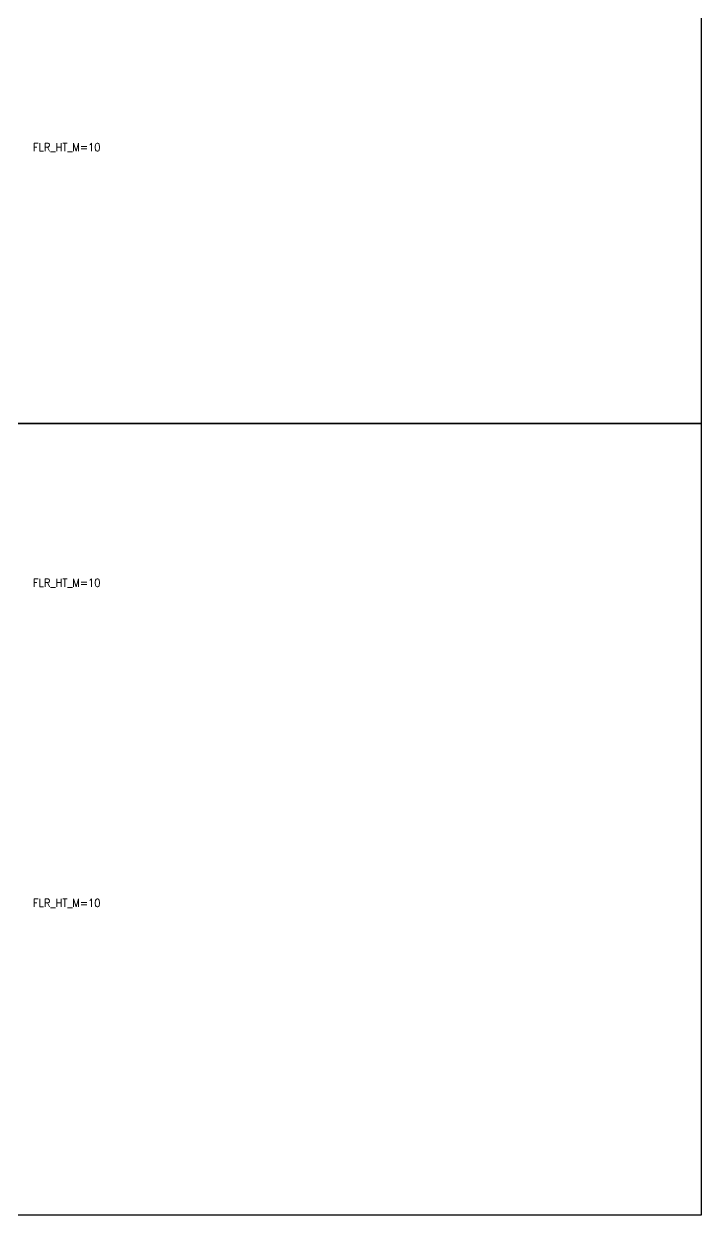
# Model space of a CAD drawing. Header units: feet. Extents: x -2086 to 4549, y -11457 to -6010.
# Drawn here: x 3787 to 4549, y -11457 to -10116 of the extents above; entities that cross this region are included whole.
import ezdxf

# ---------------------------------------------------------------- set-up
doc = ezdxf.new("R2010")
doc.units = ezdxf.units.FT
doc.header["$MEASUREMENT"] = 0
doc.layers.add('BLK_1_FLR_2_STAIR_1', color=7, linetype='Continuous', true_color=0xffffff, plot=False)
doc.layers.add('BLK_1_FLR_2_STAIR_2', color=7, linetype='Continuous', lineweight=0)
doc.styles.get("Standard").update_dxf_attribs({"font": 'standard'})

msp = doc.modelspace()

# ---------------------------------------------------------------- linework, layer by layer
for points in [[(-1223.89, -9675.01), (4548.57, -9675.01), (4548.57, -10565.82), (-1223.89, -10565.82), (-1223.89, -9675.01)], [(-1223.89, -10565.82), (4548.57, -10565.82), (4548.57, -11456.63), (-1223.89, -11456.63), (-1223.89, -10565.82)]]:
    msp.add_lwpolyline(points, close=True)

# ---------------------------------------------------------------- texts
at = {"layer": 'BLK_1_FLR_2_STAIR_1', "insert": (3797.23, -10740.44), "char_height": 9.0057, "width": 96.0609, "attachment_point": 1}
msp.add_mtext('FLR_HT_M=10', dxfattribs=at)
at = {"layer": 'BLK_1_FLR_2_STAIR_2', "char_height": 9.0057, "width": 96.0609, "attachment_point": 1}
for insert in [(3797.23, -10250.28), (3797.23, -11100.82)]:
    msp.add_mtext('FLR_HT_M=10', dxfattribs=dict(at, insert=insert))

doc.saveas('drawing.dxf')
